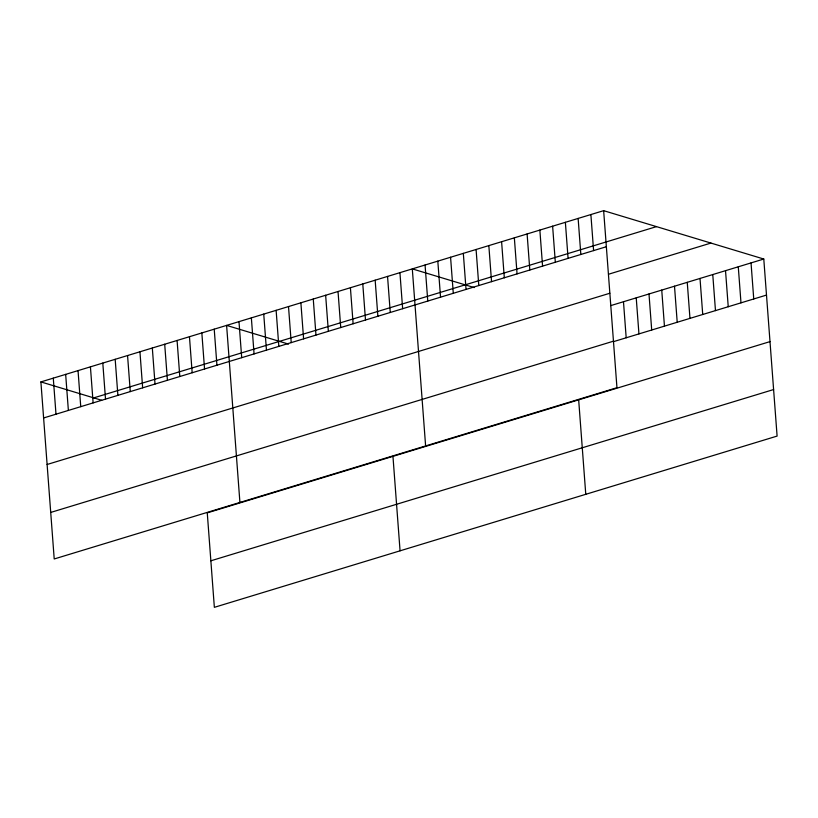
<?xml version="1.0" encoding="UTF-8"?>
<svg xmlns="http://www.w3.org/2000/svg" width="818" height="818" viewBox="0 0 818 818"><rect width="100%" height="100%" fill="white"/><g stroke="black" fill="none" stroke-linecap="round" stroke-linejoin="round"><path stroke-width="1.23" d="M603.643 210.666L616.956 387.712L54.213 558.97L40.9 381.914L603.643 210.666L763.787 259.03L777.1 436.086L214.357 607.334L207.261 512.866L769.994 341.617M93.753 397.875L656.486 226.627M43.61 417.967L606.353 246.719M608.899 274.122L710.934 243.069M47.107 464.491L609.85 293.243M610.719 305.615L763.787 259.03M50.716 512.436L613.449 341.188M613.428 341.668L766.497 295.083M210.86 560.8L773.603 389.552M474.236 287.588L412.303 268.887L425.616 445.943M288.529 344.102L226.606 325.4L239.919 502.456M40.9 381.914L101.688 400.278M751.036 262.915L753.746 298.969M738.276 266.801L740.985 302.844M725.525 270.676L728.235 306.73M712.764 274.562L715.474 310.615M700.014 278.447L702.723 314.49M687.253 282.322L689.963 318.376M674.502 286.208L677.212 322.251M661.742 290.083L664.451 326.137M648.991 293.969L651.701 330.022M636.23 297.854L638.94 333.897M623.48 301.73L626.189 337.783M590.882 214.551L593.592 250.594M578.132 218.426L580.841 254.48M565.371 222.312L568.081 258.355M578.663 399.838L585.77 494.307M552.62 226.187L555.33 262.241M539.86 230.073L542.569 266.126M527.109 233.958L529.819 270.001M514.348 237.833L517.058 273.887M501.598 241.719L504.307 277.772M488.837 245.604L491.546 281.648M476.086 249.48L478.796 285.533M463.325 253.365L466.035 289.408M450.575 257.241L453.284 293.294M437.814 261.126L440.534 297.179M425.063 265.012L427.773 301.055M399.93 272.66L402.64 308.703M387.548 276.423L390.258 312.476M392.957 456.352L400.063 550.821M375.165 280.196L377.875 316.239M362.783 283.958L365.493 320.012M350.411 287.731L353.12 323.775M338.028 291.494L340.738 327.548M325.646 295.267L328.355 331.31M313.263 299.03L315.973 335.083M300.881 302.793L303.601 338.846M288.509 306.566L291.218 342.619M276.126 310.329L278.836 346.382M263.744 314.102L266.453 350.145M251.361 317.865L254.071 353.918M238.989 321.638L241.699 357.681M214.224 329.173L216.934 365.217M201.841 332.936L204.551 368.99M189.459 336.709L192.169 372.752M177.087 340.472L179.796 376.525M164.704 344.245L167.414 380.288M152.322 348.008L155.031 384.061M139.939 351.771L142.649 387.824M127.557 355.544L130.277 391.597M115.185 359.306L117.894 395.36M102.802 363.08L105.512 399.123M90.42 366.842L93.129 402.896M78.037 370.615L80.747 406.658M65.665 374.378L68.375 410.431M53.282 378.151L55.992 414.194"/></g></svg>
